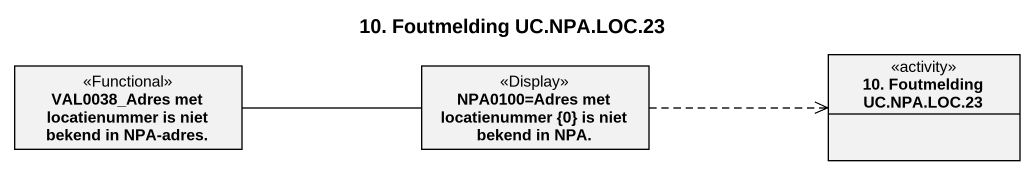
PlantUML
@startuml
title 10. Foutmelding UC.NPA.LOC.23
hide circle
hide empty members
class "10. Foutmelding UC.NPA.LOC.23" as c10_Foutmelding_UC_NPA_LOC_23 <<activity>>
class "VAL0038_Adres met locatienummer is niet bekend in NPA-adres." as VAL0038_Adres_met <<Functional>>
class "NPA0100=Adres met locatienummer {0} is niet bekend in NPA." as NPA0100_Adres_met <<Display>>
VAL0038_Adres_met -right- NPA0100_Adres_met
NPA0100_Adres_met .right.> c10_Foutmelding_UC_NPA_LOC_23
@enduml
